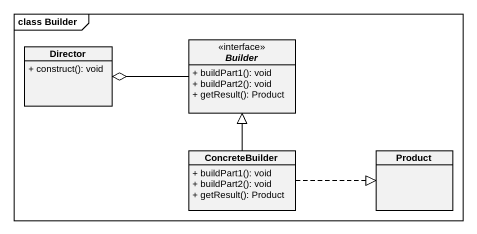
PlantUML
@startuml
mainframe class Builder
hide circle
hide empty members
skinparam classAttributeIconSize 0
class Director {
  + construct(): void
}
interface Builder {
  + buildPart1(): void
  + buildPart2(): void
  + getResult(): Product
}
class ConcreteBuilder {
  + buildPart1(): void
  + buildPart2(): void
  + getResult(): Product
}
class Product
Builder -left-o Director
ConcreteBuilder -up-|> Builder
ConcreteBuilder .right.|> Product
@enduml
